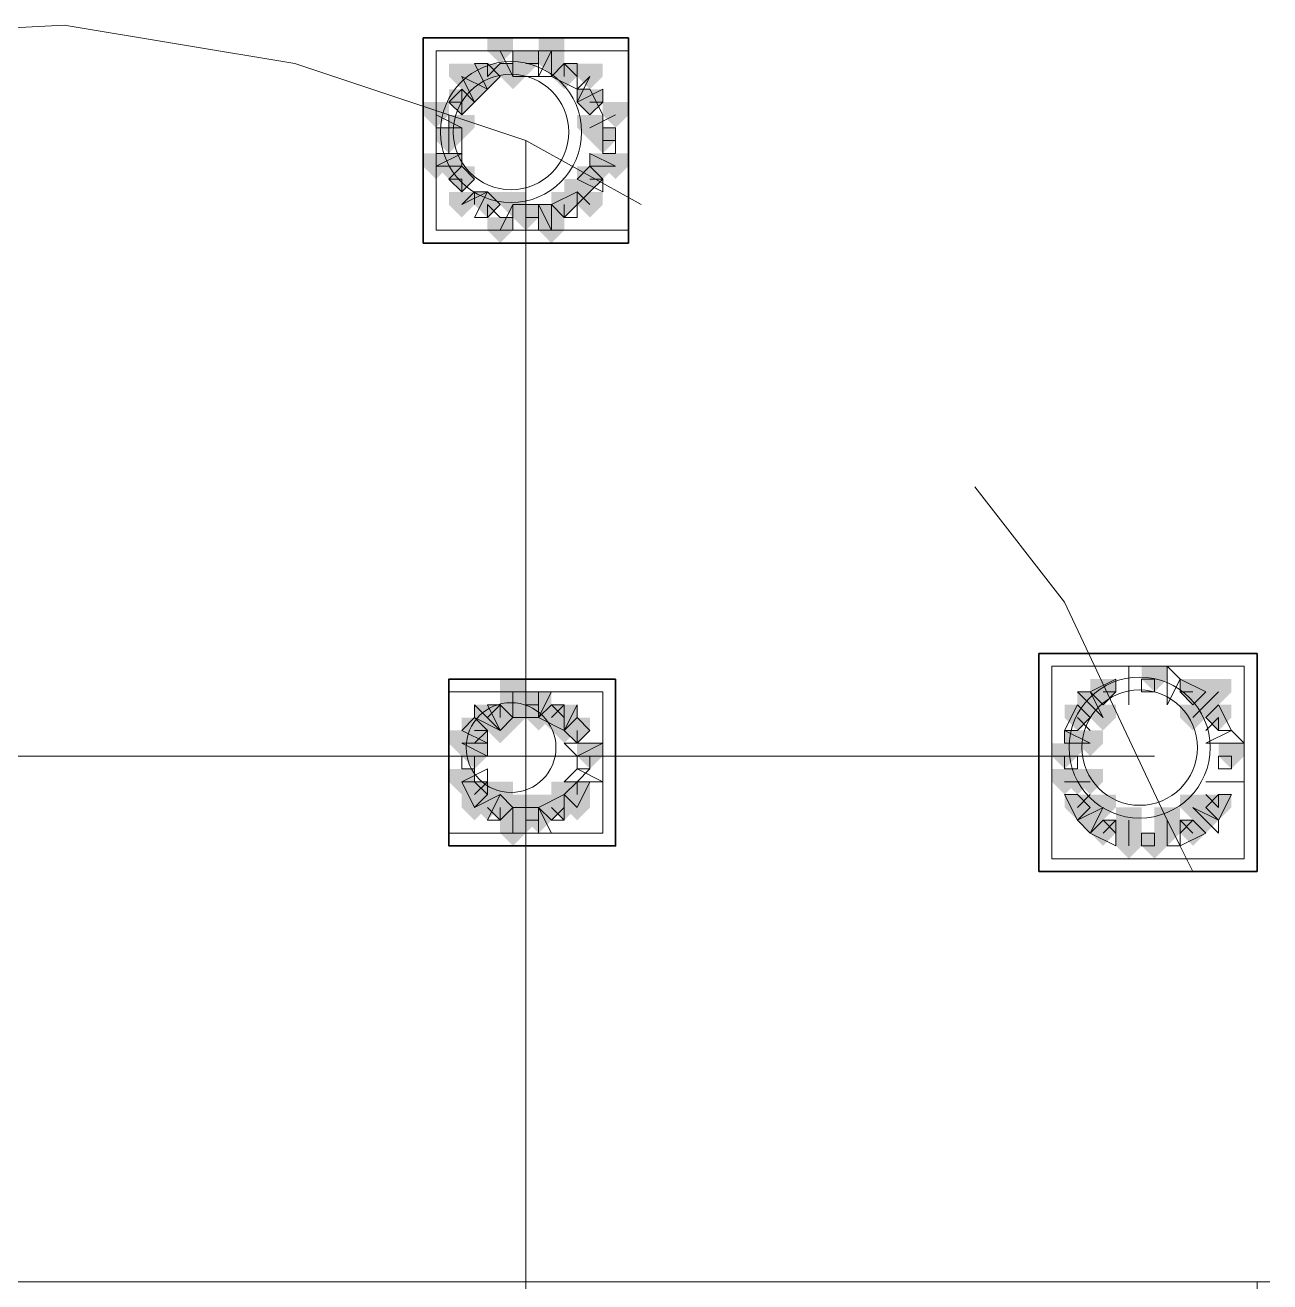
# Model space of a CAD drawing. Header units: millimetres. Extents: x 2315 to 4619, y 1334 to 1897.
# Drawn here: x 3640.14 to 3646.06, y 1554.71 to 1560.69 of the extents above; entities that cross this region are included whole.
import ezdxf

# ---------------------------------------------------------------- set-up
doc = ezdxf.new("R2010")
doc.units = ezdxf.units.MM
for name, color, linetype, true_color in [('PDF_10', 7, 'Continuous', 0x00b85c), ('PDF_AXIS', 7, 'Continuous', 0x00b85c), ('PDF_柱构件', 7, 'Continuous', 0x00b85c), ('PDF_转运站初步方案', 7, 'Continuous', 0x00b85c)]:
    doc.layers.add(name, color=color, linetype=linetype, true_color=true_color)
doc.layers.add('PDF_中心线层', color=1, linetype='Continuous')
doc.layers.add('PDF_粗实线层', color=7, linetype='Continuous')

msp = doc.modelspace()

# ---------------------------------------------------------------- hatches: boundary and pattern name
at = {"layer": 'PDF_10', "transparency": 33554559}
for points in [[(3642.5213, 1560.5703), (3642.4602, 1560.5703), (3642.4602, 1560.5093), (3642.5213, 1560.4482), (3642.5824, 1560.5093), (3642.5824, 1560.5703)], [(3642.5213, 1560.5703), (3642.4602, 1560.5703), (3642.4602, 1560.5093), (3642.5213, 1560.4482), (3642.5824, 1560.5093), (3642.5824, 1560.5703)], [(3642.5213, 1560.5703), (3642.4602, 1560.5703), (3642.4602, 1560.5093), (3642.5213, 1560.4482), (3642.5824, 1560.5093), (3642.5824, 1560.5703)], [(3642.338, 1560.5093), (3642.277, 1560.5093), (3642.277, 1560.4482), (3642.338, 1560.3871), (3642.3991, 1560.4482), (3642.3991, 1560.5093)], [(3642.338, 1560.5093), (3642.277, 1560.5093), (3642.277, 1560.4482), (3642.338, 1560.3871), (3642.3991, 1560.4482), (3642.3991, 1560.5093)], [(3642.7045, 1560.5093), (3642.6434, 1560.5093), (3642.6434, 1560.4482), (3642.7045, 1560.3871), (3642.7656, 1560.4482), (3642.7656, 1560.5093)], [(3642.7045, 1560.5093), (3642.6434, 1560.5093), (3642.6434, 1560.4482), (3642.7045, 1560.3871), (3642.7656, 1560.4482), (3642.7656, 1560.5093)], [(3642.2159, 1560.3871), (3642.1548, 1560.3871), (3642.1548, 1560.326), (3642.2159, 1560.2649), (3642.277, 1560.326), (3642.277, 1560.3871)], [(3642.2159, 1560.3871), (3642.1548, 1560.3871), (3642.1548, 1560.326), (3642.2159, 1560.2649), (3642.277, 1560.326), (3642.277, 1560.3871)], [(3642.8267, 1560.3871), (3642.7656, 1560.3871), (3642.7656, 1560.326), (3642.8267, 1560.2649), (3642.8878, 1560.326), (3642.8878, 1560.3871)], [(3642.8267, 1560.3871), (3642.7656, 1560.3871), (3642.7656, 1560.326), (3642.8267, 1560.2649), (3642.8878, 1560.326), (3642.8878, 1560.3871)], [(3642.1548, 1560.2039), (3642.0937, 1560.2039), (3642.0937, 1560.1428), (3642.1548, 1560.0817), (3642.2159, 1560.1428), (3642.2159, 1560.2039)], [(3642.1548, 1560.2039), (3642.0937, 1560.2039), (3642.0937, 1560.1428), (3642.1548, 1560.0817), (3642.2159, 1560.1428), (3642.2159, 1560.2039)], [(3642.1548, 1560.2039), (3642.0937, 1560.2039), (3642.0937, 1560.1428), (3642.1548, 1560.0817), (3642.2159, 1560.1428), (3642.2159, 1560.2039)], [(3642.8878, 1560.2039), (3642.8267, 1560.2039), (3642.8267, 1560.1428), (3642.8878, 1560.0817), (3642.9488, 1560.1428), (3642.9488, 1560.2039)], [(3642.8878, 1560.2039), (3642.8267, 1560.2039), (3642.8267, 1560.1428), (3642.8878, 1560.0817), (3642.9488, 1560.1428), (3642.9488, 1560.2039)], [(3642.2159, 1560.0206), (3642.1548, 1560.0206), (3642.1548, 1559.9595), (3642.2159, 1559.8985), (3642.277, 1559.9595), (3642.277, 1560.0206)], [(3642.2159, 1560.0206), (3642.1548, 1560.0206), (3642.1548, 1559.9595), (3642.2159, 1559.8985), (3642.277, 1559.9595), (3642.277, 1560.0206)], [(3642.8267, 1560.0206), (3642.7656, 1560.0206), (3642.7656, 1559.9595), (3642.8267, 1559.8985), (3642.8878, 1559.9595), (3642.8878, 1560.0206)], [(3642.8267, 1560.0206), (3642.7656, 1560.0206), (3642.7656, 1559.9595), (3642.8267, 1559.8985), (3642.8878, 1559.9595), (3642.8878, 1560.0206)], [(3642.338, 1559.8985), (3642.277, 1559.8985), (3642.277, 1559.8374), (3642.338, 1559.7763), (3642.3991, 1559.8374), (3642.3991, 1559.8985)], [(3642.338, 1559.8985), (3642.277, 1559.8985), (3642.277, 1559.8374), (3642.338, 1559.7763), (3642.3991, 1559.8374), (3642.3991, 1559.8985)], [(3642.7045, 1559.8985), (3642.6434, 1559.8985), (3642.6434, 1559.8374), (3642.7045, 1559.7763), (3642.7656, 1559.8374), (3642.7656, 1559.8985)], [(3642.7045, 1559.8985), (3642.6434, 1559.8985), (3642.6434, 1559.8374), (3642.7045, 1559.7763), (3642.7656, 1559.8374), (3642.7656, 1559.8985)], [(3642.5213, 1559.8374), (3642.4602, 1559.8374), (3642.4602, 1559.7763), (3642.5213, 1559.7152), (3642.5824, 1559.7763), (3642.5824, 1559.8374)], [(3642.5213, 1559.8374), (3642.4602, 1559.8374), (3642.4602, 1559.7763), (3642.5213, 1559.7152), (3642.5824, 1559.7763), (3642.5824, 1559.8374)], [(3645.5143, 1557.6385), (3645.4532, 1557.6385), (3645.4532, 1557.5774), (3645.5143, 1557.5163), (3645.5753, 1557.5774), (3645.5753, 1557.6385)], [(3645.5143, 1557.6385), (3645.4532, 1557.6385), (3645.4532, 1557.5774), (3645.5143, 1557.5163), (3645.5753, 1557.5774), (3645.5753, 1557.6385)], [(3645.2699, 1557.5774), (3645.2088, 1557.5774), (3645.2088, 1557.5163), (3645.2699, 1557.4552), (3645.331, 1557.5163), (3645.331, 1557.5774)], [(3645.2699, 1557.5774), (3645.2088, 1557.5774), (3645.2088, 1557.5163), (3645.2699, 1557.4552), (3645.331, 1557.5163), (3645.331, 1557.5774)], [(3645.6975, 1557.5774), (3645.6364, 1557.5774), (3645.6364, 1557.5163), (3645.6975, 1557.4552), (3645.7586, 1557.5163), (3645.7586, 1557.5774)], [(3645.6975, 1557.5774), (3645.6364, 1557.5774), (3645.6364, 1557.5163), (3645.6975, 1557.4552), (3645.7586, 1557.5163), (3645.7586, 1557.5774)], [(3642.5213, 1557.5163), (3642.4602, 1557.5163), (3642.4602, 1557.4552), (3642.5213, 1557.3941), (3642.5824, 1557.4552), (3642.5824, 1557.5163)], [(3642.5213, 1557.5163), (3642.4602, 1557.5163), (3642.4602, 1557.4552), (3642.5213, 1557.3941), (3642.5824, 1557.4552), (3642.5824, 1557.5163)], [(3642.5213, 1557.5163), (3642.4602, 1557.5163), (3642.4602, 1557.4552), (3642.5213, 1557.3941), (3642.5824, 1557.4552), (3642.5824, 1557.5163)], [(3642.3991, 1557.4552), (3642.338, 1557.4552), (3642.338, 1557.3941), (3642.3991, 1557.333), (3642.4602, 1557.3941), (3642.4602, 1557.4552)], [(3642.3991, 1557.4552), (3642.338, 1557.4552), (3642.338, 1557.3941), (3642.3991, 1557.333), (3642.4602, 1557.3941), (3642.4602, 1557.4552)], [(3642.6434, 1557.4552), (3642.5824, 1557.4552), (3642.5824, 1557.3941), (3642.6434, 1557.333), (3642.7045, 1557.3941), (3642.7045, 1557.4552)], [(3642.6434, 1557.4552), (3642.5824, 1557.4552), (3642.5824, 1557.3941), (3642.6434, 1557.333), (3642.7045, 1557.3941), (3642.7045, 1557.4552)], [(3645.1478, 1557.4552), (3645.0867, 1557.4552), (3645.0867, 1557.3941), (3645.1478, 1557.333), (3645.2088, 1557.3941), (3645.2088, 1557.4552)], [(3645.1478, 1557.4552), (3645.0867, 1557.4552), (3645.0867, 1557.3941), (3645.1478, 1557.333), (3645.2088, 1557.3941), (3645.2088, 1557.4552)], [(3645.8197, 1557.4552), (3645.7586, 1557.4552), (3645.7586, 1557.3941), (3645.8197, 1557.333), (3645.8807, 1557.3941), (3645.8807, 1557.4552)], [(3645.8197, 1557.4552), (3645.7586, 1557.4552), (3645.7586, 1557.3941), (3645.8197, 1557.333), (3645.8807, 1557.3941), (3645.8807, 1557.4552)], [(3642.277, 1557.3941), (3642.2159, 1557.3941), (3642.2159, 1557.333), (3642.277, 1557.272), (3642.338, 1557.333), (3642.338, 1557.3941)], [(3642.277, 1557.3941), (3642.2159, 1557.3941), (3642.2159, 1557.333), (3642.277, 1557.272), (3642.338, 1557.333), (3642.338, 1557.3941)], [(3642.7656, 1557.3941), (3642.7045, 1557.3941), (3642.7045, 1557.333), (3642.7656, 1557.272), (3642.8267, 1557.333), (3642.8267, 1557.3941)], [(3642.7656, 1557.3941), (3642.7045, 1557.3941), (3642.7045, 1557.333), (3642.7656, 1557.272), (3642.8267, 1557.333), (3642.8267, 1557.3941)], [(3642.7656, 1557.3941), (3642.7045, 1557.3941), (3642.7045, 1557.333), (3642.7656, 1557.272), (3642.8267, 1557.333), (3642.8267, 1557.3941)], [(3642.277, 1557.272), (3642.2159, 1557.272), (3642.2159, 1557.2109), (3642.277, 1557.1498), (3642.338, 1557.2109), (3642.338, 1557.272)], [(3642.277, 1557.272), (3642.2159, 1557.272), (3642.2159, 1557.2109), (3642.277, 1557.1498), (3642.338, 1557.2109), (3642.338, 1557.272)], [(3642.8267, 1557.272), (3642.7656, 1557.272), (3642.7656, 1557.2109), (3642.8267, 1557.1498), (3642.8878, 1557.2109), (3642.8878, 1557.272)], [(3642.8267, 1557.272), (3642.7656, 1557.272), (3642.7656, 1557.2109), (3642.8267, 1557.1498), (3642.8878, 1557.2109), (3642.8878, 1557.272)], [(3645.0867, 1557.272), (3645.0256, 1557.272), (3645.0256, 1557.2109), (3645.0867, 1557.1498), (3645.1478, 1557.2109), (3645.1478, 1557.272)], [(3645.0867, 1557.272), (3645.0256, 1557.272), (3645.0256, 1557.2109), (3645.0867, 1557.1498), (3645.1478, 1557.2109), (3645.1478, 1557.272)], [(3645.8807, 1557.272), (3645.8197, 1557.272), (3645.8197, 1557.2109), (3645.8807, 1557.1498), (3645.9418, 1557.2109), (3645.9418, 1557.272)], [(3645.8807, 1557.272), (3645.8197, 1557.272), (3645.8197, 1557.2109), (3645.8807, 1557.1498), (3645.9418, 1557.2109), (3645.9418, 1557.272)], [(3642.277, 1557.0887), (3642.2159, 1557.0887), (3642.2159, 1557.0276), (3642.277, 1556.9666), (3642.338, 1557.0276), (3642.338, 1557.0887)], [(3642.277, 1557.0887), (3642.2159, 1557.0887), (3642.2159, 1557.0276), (3642.277, 1556.9666), (3642.338, 1557.0276), (3642.338, 1557.0887)], [(3642.7656, 1557.0887), (3642.7045, 1557.0887), (3642.7045, 1557.0276), (3642.7656, 1556.9666), (3642.8267, 1557.0276), (3642.8267, 1557.0887)], [(3642.7656, 1557.0887), (3642.7045, 1557.0887), (3642.7045, 1557.0276), (3642.7656, 1556.9666), (3642.8267, 1557.0276), (3642.8267, 1557.0887)], [(3642.3991, 1557.0276), (3642.338, 1557.0276), (3642.338, 1556.9666), (3642.3991, 1556.9055), (3642.4602, 1556.9666), (3642.4602, 1557.0276)], [(3642.3991, 1557.0276), (3642.338, 1557.0276), (3642.338, 1556.9666), (3642.3991, 1556.9055), (3642.4602, 1556.9666), (3642.4602, 1557.0276)], [(3642.6434, 1557.0276), (3642.5824, 1557.0276), (3642.5824, 1556.9666), (3642.6434, 1556.9055), (3642.7045, 1556.9666), (3642.7045, 1557.0276)], [(3642.6434, 1557.0276), (3642.5824, 1557.0276), (3642.5824, 1556.9666), (3642.6434, 1556.9055), (3642.7045, 1556.9666), (3642.7045, 1557.0276)], [(3645.1478, 1557.0276), (3645.0867, 1557.0276), (3645.0867, 1556.9666), (3645.1478, 1556.9055), (3645.2088, 1556.9666), (3645.2088, 1557.0276)], [(3645.1478, 1557.0276), (3645.0867, 1557.0276), (3645.0867, 1556.9666), (3645.1478, 1556.9055), (3645.2088, 1556.9666), (3645.2088, 1557.0276)], [(3645.8197, 1557.0276), (3645.7586, 1557.0276), (3645.7586, 1556.9666), (3645.8197, 1556.9055), (3645.8807, 1556.9666), (3645.8807, 1557.0276)], [(3645.8197, 1557.0276), (3645.7586, 1557.0276), (3645.7586, 1556.9666), (3645.8197, 1556.9055), (3645.8807, 1556.9666), (3645.8807, 1557.0276)], [(3642.5213, 1556.9666), (3642.4602, 1556.9666), (3642.4602, 1556.9055), (3642.5213, 1556.8444), (3642.5824, 1556.9055), (3642.5824, 1556.9666)], [(3642.5213, 1556.9666), (3642.4602, 1556.9666), (3642.4602, 1556.9055), (3642.5213, 1556.8444), (3642.5824, 1556.9055), (3642.5824, 1556.9666)], [(3642.5213, 1556.9666), (3642.4602, 1556.9666), (3642.4602, 1556.9055), (3642.5213, 1556.8444), (3642.5824, 1556.9055), (3642.5824, 1556.9666)], [(3645.2699, 1556.9055), (3645.2088, 1556.9055), (3645.2088, 1556.8444), (3645.2699, 1556.7833), (3645.331, 1556.8444), (3645.331, 1556.9055)], [(3645.2699, 1556.9055), (3645.2088, 1556.9055), (3645.2088, 1556.8444), (3645.2699, 1556.7833), (3645.331, 1556.8444), (3645.331, 1556.9055)], [(3645.6975, 1556.9055), (3645.6364, 1556.9055), (3645.6364, 1556.8444), (3645.6975, 1556.7833), (3645.7586, 1556.8444), (3645.7586, 1556.9055)], [(3645.6975, 1556.9055), (3645.6364, 1556.9055), (3645.6364, 1556.8444), (3645.6975, 1556.7833), (3645.7586, 1556.8444), (3645.7586, 1556.9055)], [(3645.5143, 1556.8444), (3645.4532, 1556.8444), (3645.4532, 1556.7833), (3645.5143, 1556.7222), (3645.5753, 1556.7833), (3645.5753, 1556.8444)], [(3645.5143, 1556.8444), (3645.4532, 1556.8444), (3645.4532, 1556.7833), (3645.5143, 1556.7222), (3645.5753, 1556.7833), (3645.5753, 1556.8444)]]:
    msp.add_hatch(color=256, dxfattribs=at).paths.add_polyline_path(points)
at = {"layer": 'PDF_柱构件', "transparency": 33554559}
for points in [[(3642.3991, 1560.6314), (3642.338, 1560.6314), (3642.338, 1560.5703), (3642.3991, 1560.5093), (3642.4602, 1560.5703), (3642.4602, 1560.6314)], [(3642.6434, 1560.6314), (3642.5824, 1560.6314), (3642.5824, 1560.5703), (3642.6434, 1560.5093), (3642.7045, 1560.5703), (3642.7045, 1560.6314)], [(3642.6434, 1560.5703), (3642.5824, 1560.5703), (3642.5824, 1560.5093), (3642.6434, 1560.4482), (3642.7045, 1560.5093), (3642.7045, 1560.5703)], [(3642.2159, 1560.5093), (3642.1548, 1560.5093), (3642.1548, 1560.4482), (3642.2159, 1560.3871), (3642.277, 1560.4482), (3642.277, 1560.5093)], [(3642.4602, 1560.5093), (3642.3991, 1560.5093), (3642.3991, 1560.4482), (3642.4602, 1560.3871), (3642.5213, 1560.4482), (3642.5213, 1560.5093)], [(3642.8267, 1560.5093), (3642.7656, 1560.5093), (3642.7656, 1560.4482), (3642.8267, 1560.3871), (3642.8878, 1560.4482), (3642.8878, 1560.5093)], [(3642.277, 1560.4482), (3642.2159, 1560.4482), (3642.2159, 1560.3871), (3642.277, 1560.326), (3642.338, 1560.3871), (3642.338, 1560.4482)], [(3642.0937, 1560.326), (3642.0326, 1560.326), (3642.0326, 1560.2649), (3642.0937, 1560.2039), (3642.1548, 1560.2649), (3642.1548, 1560.326)], [(3642.9488, 1560.326), (3642.8878, 1560.326), (3642.8878, 1560.2649), (3642.9488, 1560.2039), (3643.0099, 1560.2649), (3643.0099, 1560.326)], [(3642.2159, 1560.2649), (3642.1548, 1560.2649), (3642.1548, 1560.2039), (3642.2159, 1560.1428), (3642.277, 1560.2039), (3642.277, 1560.2649)], [(3642.8267, 1560.2649), (3642.7656, 1560.2649), (3642.7656, 1560.2039), (3642.8267, 1560.1428), (3642.8878, 1560.2039), (3642.8878, 1560.2649)], [(3642.0937, 1560.0817), (3642.0326, 1560.0817), (3642.0326, 1560.0206), (3642.0937, 1559.9595), (3642.1548, 1560.0206), (3642.1548, 1560.0817)], [(3642.1548, 1560.0817), (3642.0937, 1560.0817), (3642.0937, 1560.0206), (3642.1548, 1559.9595), (3642.2159, 1560.0206), (3642.2159, 1560.0817)], [(3642.8878, 1560.0817), (3642.8267, 1560.0817), (3642.8267, 1560.0206), (3642.8878, 1559.9595), (3642.9488, 1560.0206), (3642.9488, 1560.0817)], [(3642.9488, 1560.0817), (3642.8878, 1560.0817), (3642.8878, 1560.0206), (3642.9488, 1559.9595), (3643.0099, 1560.0206), (3643.0099, 1560.0817)], [(3642.7656, 1559.9595), (3642.7045, 1559.9595), (3642.7045, 1559.8985), (3642.7656, 1559.8374), (3642.8267, 1559.8985), (3642.8267, 1559.9595)], [(3642.2159, 1559.8985), (3642.1548, 1559.8985), (3642.1548, 1559.8374), (3642.2159, 1559.7763), (3642.277, 1559.8374), (3642.277, 1559.8985)], [(3642.4602, 1559.8985), (3642.3991, 1559.8985), (3642.3991, 1559.8374), (3642.4602, 1559.7763), (3642.5213, 1559.8374), (3642.5213, 1559.8985)], [(3642.8267, 1559.8985), (3642.7656, 1559.8985), (3642.7656, 1559.8374), (3642.8267, 1559.7763), (3642.8878, 1559.8374), (3642.8878, 1559.8985)], [(3642.6434, 1559.8374), (3642.5824, 1559.8374), (3642.5824, 1559.7763), (3642.6434, 1559.7152), (3642.7045, 1559.7763), (3642.7045, 1559.8374)], [(3642.3991, 1559.7763), (3642.338, 1559.7763), (3642.338, 1559.7152), (3642.3991, 1559.6541), (3642.4602, 1559.7152), (3642.4602, 1559.7763)], [(3642.6434, 1559.7763), (3642.5824, 1559.7763), (3642.5824, 1559.7152), (3642.6434, 1559.6541), (3642.7045, 1559.7152), (3642.7045, 1559.7763)], [(3642.4602, 1557.5774), (3642.3991, 1557.5774), (3642.3991, 1557.5163), (3642.4602, 1557.4552), (3642.5213, 1557.5163), (3642.5213, 1557.5774)], [(3645.8197, 1557.5774), (3645.7586, 1557.5774), (3645.7586, 1557.5163), (3645.8197, 1557.4552), (3645.8807, 1557.5163), (3645.8807, 1557.5774)], [(3642.4602, 1557.5163), (3642.3991, 1557.5163), (3642.3991, 1557.4552), (3642.4602, 1557.3941), (3642.5213, 1557.4552), (3642.5213, 1557.5163)], [(3642.5824, 1557.5163), (3642.5213, 1557.5163), (3642.5213, 1557.4552), (3642.5824, 1557.3941), (3642.6434, 1557.4552), (3642.6434, 1557.5163)], [(3645.2088, 1557.5163), (3645.1478, 1557.5163), (3645.1478, 1557.4552), (3645.2088, 1557.3941), (3645.2699, 1557.4552), (3645.2699, 1557.5163)], [(3645.7586, 1557.5163), (3645.6975, 1557.5163), (3645.6975, 1557.4552), (3645.7586, 1557.3941), (3645.8197, 1557.4552), (3645.8197, 1557.5163)], [(3642.338, 1557.4552), (3642.277, 1557.4552), (3642.277, 1557.3941), (3642.338, 1557.333), (3642.3991, 1557.3941), (3642.3991, 1557.4552)], [(3642.4602, 1557.4552), (3642.3991, 1557.4552), (3642.3991, 1557.3941), (3642.4602, 1557.333), (3642.5213, 1557.3941), (3642.5213, 1557.4552)], [(3642.5824, 1557.4552), (3642.5213, 1557.4552), (3642.5213, 1557.3941), (3642.5824, 1557.333), (3642.6434, 1557.3941), (3642.6434, 1557.4552)], [(3642.7045, 1557.4552), (3642.6434, 1557.4552), (3642.6434, 1557.3941), (3642.7045, 1557.333), (3642.7656, 1557.3941), (3642.7656, 1557.4552)], [(3645.2699, 1557.4552), (3645.2088, 1557.4552), (3645.2088, 1557.3941), (3645.2699, 1557.333), (3645.331, 1557.3941), (3645.331, 1557.4552)], [(3645.6975, 1557.4552), (3645.6364, 1557.4552), (3645.6364, 1557.3941), (3645.6975, 1557.333), (3645.7586, 1557.3941), (3645.7586, 1557.4552)], [(3642.3991, 1557.3941), (3642.338, 1557.3941), (3642.338, 1557.333), (3642.3991, 1557.272), (3642.4602, 1557.333), (3642.4602, 1557.3941)], [(3642.7045, 1557.3941), (3642.6434, 1557.3941), (3642.6434, 1557.333), (3642.7045, 1557.272), (3642.7656, 1557.333), (3642.7656, 1557.3941)], [(3642.2159, 1557.333), (3642.1548, 1557.333), (3642.1548, 1557.272), (3642.2159, 1557.2109), (3642.277, 1557.272), (3642.277, 1557.333)], [(3642.277, 1557.333), (3642.2159, 1557.333), (3642.2159, 1557.272), (3642.277, 1557.2109), (3642.338, 1557.272), (3642.338, 1557.333)], [(3645.1478, 1557.333), (3645.0867, 1557.333), (3645.0867, 1557.272), (3645.1478, 1557.2109), (3645.2088, 1557.272), (3645.2088, 1557.333)], [(3645.2088, 1557.333), (3645.1478, 1557.333), (3645.1478, 1557.272), (3645.2088, 1557.2109), (3645.2699, 1557.272), (3645.2699, 1557.333)], [(3642.2159, 1557.1498), (3642.1548, 1557.1498), (3642.1548, 1557.0887), (3642.2159, 1557.0276), (3642.277, 1557.0887), (3642.277, 1557.1498)], [(3645.0867, 1557.1498), (3645.0256, 1557.1498), (3645.0256, 1557.0887), (3645.0867, 1557.0276), (3645.1478, 1557.0887), (3645.1478, 1557.1498)], [(3645.1478, 1557.1498), (3645.0867, 1557.1498), (3645.0867, 1557.0887), (3645.1478, 1557.0276), (3645.2088, 1557.0887), (3645.2088, 1557.1498)], [(3645.2088, 1557.1498), (3645.1478, 1557.1498), (3645.1478, 1557.0887), (3645.2088, 1557.0276), (3645.2699, 1557.0887), (3645.2699, 1557.1498)], [(3642.3991, 1557.0887), (3642.338, 1557.0887), (3642.338, 1557.0276), (3642.3991, 1556.9666), (3642.4602, 1557.0276), (3642.4602, 1557.0887)], [(3642.7045, 1557.0887), (3642.6434, 1557.0887), (3642.6434, 1557.0276), (3642.7045, 1556.9666), (3642.7656, 1557.0276), (3642.7656, 1557.0887)], [(3642.277, 1557.0276), (3642.2159, 1557.0276), (3642.2159, 1556.9666), (3642.277, 1556.9055), (3642.338, 1556.9666), (3642.338, 1557.0276)], [(3642.338, 1557.0276), (3642.277, 1557.0276), (3642.277, 1556.9666), (3642.338, 1556.9055), (3642.3991, 1556.9666), (3642.3991, 1557.0276)], [(3642.4602, 1557.0276), (3642.3991, 1557.0276), (3642.3991, 1556.9666), (3642.4602, 1556.9055), (3642.5213, 1556.9666), (3642.5213, 1557.0276)], [(3642.5824, 1557.0276), (3642.5213, 1557.0276), (3642.5213, 1556.9666), (3642.5824, 1556.9055), (3642.6434, 1556.9666), (3642.6434, 1557.0276)], [(3642.7045, 1557.0276), (3642.6434, 1557.0276), (3642.6434, 1556.9666), (3642.7045, 1556.9055), (3642.7656, 1556.9666), (3642.7656, 1557.0276)], [(3642.7656, 1557.0276), (3642.7045, 1557.0276), (3642.7045, 1556.9666), (3642.7656, 1556.9055), (3642.8267, 1556.9666), (3642.8267, 1557.0276)], [(3645.2699, 1557.0276), (3645.2088, 1557.0276), (3645.2088, 1556.9666), (3645.2699, 1556.9055), (3645.331, 1556.9666), (3645.331, 1557.0276)], [(3645.6975, 1557.0276), (3645.6364, 1557.0276), (3645.6364, 1556.9666), (3645.6975, 1556.9055), (3645.7586, 1556.9666), (3645.7586, 1557.0276)], [(3642.4602, 1556.9666), (3642.3991, 1556.9666), (3642.3991, 1556.9055), (3642.4602, 1556.8444), (3642.5213, 1556.9055), (3642.5213, 1556.9666)], [(3642.5824, 1556.9666), (3642.5213, 1556.9666), (3642.5213, 1556.9055), (3642.5824, 1556.8444), (3642.6434, 1556.9055), (3642.6434, 1556.9666)], [(3645.2088, 1556.9666), (3645.1478, 1556.9666), (3645.1478, 1556.9055), (3645.2088, 1556.8444), (3645.2699, 1556.9055), (3645.2699, 1556.9666)], [(3645.3921, 1556.9666), (3645.331, 1556.9666), (3645.331, 1556.9055), (3645.3921, 1556.8444), (3645.4532, 1556.9055), (3645.4532, 1556.9666)], [(3645.5753, 1556.9666), (3645.5143, 1556.9666), (3645.5143, 1556.9055), (3645.5753, 1556.8444), (3645.6364, 1556.9055), (3645.6364, 1556.9666)], [(3645.7586, 1556.9666), (3645.6975, 1556.9666), (3645.6975, 1556.9055), (3645.7586, 1556.8444), (3645.8197, 1556.9055), (3645.8197, 1556.9666)], [(3642.4602, 1556.9055), (3642.3991, 1556.9055), (3642.3991, 1556.8444), (3642.4602, 1556.7833), (3642.5213, 1556.8444), (3642.5213, 1556.9055)], [(3645.3921, 1556.9055), (3645.331, 1556.9055), (3645.331, 1556.8444), (3645.3921, 1556.7833), (3645.4532, 1556.8444), (3645.4532, 1556.9055)], [(3645.5753, 1556.9055), (3645.5143, 1556.9055), (3645.5143, 1556.8444), (3645.5753, 1556.7833), (3645.6364, 1556.8444), (3645.6364, 1556.9055)], [(3645.3921, 1556.8444), (3645.331, 1556.8444), (3645.331, 1556.7833), (3645.3921, 1556.7222), (3645.4532, 1556.7833), (3645.4532, 1556.8444)]]:
    msp.add_hatch(color=256, dxfattribs=at).paths.add_polyline_path(points)
at = {"layer": 'PDF_转运站初步方案', "transparency": 33554559}
for points in [[(3642.5213, 1560.5703), (3642.4602, 1560.5703), (3642.4602, 1560.5093), (3642.5213, 1560.4482), (3642.5824, 1560.5093), (3642.5824, 1560.5703)], [(3642.5213, 1560.5703), (3642.4602, 1560.5703), (3642.4602, 1560.5093), (3642.5213, 1560.4482), (3642.5824, 1560.5093), (3642.5824, 1560.5703)], [(3642.338, 1560.5093), (3642.277, 1560.5093), (3642.277, 1560.4482), (3642.338, 1560.3871), (3642.3991, 1560.4482), (3642.3991, 1560.5093)], [(3642.338, 1560.5093), (3642.277, 1560.5093), (3642.277, 1560.4482), (3642.338, 1560.3871), (3642.3991, 1560.4482), (3642.3991, 1560.5093)], [(3642.7045, 1560.5093), (3642.6434, 1560.5093), (3642.6434, 1560.4482), (3642.7045, 1560.3871), (3642.7656, 1560.4482), (3642.7656, 1560.5093)], [(3642.7045, 1560.5093), (3642.6434, 1560.5093), (3642.6434, 1560.4482), (3642.7045, 1560.3871), (3642.7656, 1560.4482), (3642.7656, 1560.5093)], [(3642.2159, 1560.3871), (3642.1548, 1560.3871), (3642.1548, 1560.326), (3642.2159, 1560.2649), (3642.277, 1560.326), (3642.277, 1560.3871)], [(3642.2159, 1560.3871), (3642.1548, 1560.3871), (3642.1548, 1560.326), (3642.2159, 1560.2649), (3642.277, 1560.326), (3642.277, 1560.3871)], [(3642.8267, 1560.3871), (3642.7656, 1560.3871), (3642.7656, 1560.326), (3642.8267, 1560.2649), (3642.8878, 1560.326), (3642.8878, 1560.3871)], [(3642.8267, 1560.3871), (3642.7656, 1560.3871), (3642.7656, 1560.326), (3642.8267, 1560.2649), (3642.8878, 1560.326), (3642.8878, 1560.3871)], [(3642.1548, 1560.2039), (3642.0937, 1560.2039), (3642.0937, 1560.1428), (3642.1548, 1560.0817), (3642.2159, 1560.1428), (3642.2159, 1560.2039)], [(3642.1548, 1560.2039), (3642.0937, 1560.2039), (3642.0937, 1560.1428), (3642.1548, 1560.0817), (3642.2159, 1560.1428), (3642.2159, 1560.2039)], [(3642.8878, 1560.2039), (3642.8267, 1560.2039), (3642.8267, 1560.1428), (3642.8878, 1560.0817), (3642.9488, 1560.1428), (3642.9488, 1560.2039)], [(3642.8878, 1560.2039), (3642.8267, 1560.2039), (3642.8267, 1560.1428), (3642.8878, 1560.0817), (3642.9488, 1560.1428), (3642.9488, 1560.2039)], [(3642.2159, 1560.0206), (3642.1548, 1560.0206), (3642.1548, 1559.9595), (3642.2159, 1559.8985), (3642.277, 1559.9595), (3642.277, 1560.0206)], [(3642.2159, 1560.0206), (3642.1548, 1560.0206), (3642.1548, 1559.9595), (3642.2159, 1559.8985), (3642.277, 1559.9595), (3642.277, 1560.0206)], [(3642.8267, 1560.0206), (3642.7656, 1560.0206), (3642.7656, 1559.9595), (3642.8267, 1559.8985), (3642.8878, 1559.9595), (3642.8878, 1560.0206)], [(3642.8267, 1560.0206), (3642.7656, 1560.0206), (3642.7656, 1559.9595), (3642.8267, 1559.8985), (3642.8878, 1559.9595), (3642.8878, 1560.0206)], [(3642.338, 1559.8985), (3642.277, 1559.8985), (3642.277, 1559.8374), (3642.338, 1559.7763), (3642.3991, 1559.8374), (3642.3991, 1559.8985)], [(3642.338, 1559.8985), (3642.277, 1559.8985), (3642.277, 1559.8374), (3642.338, 1559.7763), (3642.3991, 1559.8374), (3642.3991, 1559.8985)], [(3642.7045, 1559.8985), (3642.6434, 1559.8985), (3642.6434, 1559.8374), (3642.7045, 1559.7763), (3642.7656, 1559.8374), (3642.7656, 1559.8985)], [(3642.7045, 1559.8985), (3642.6434, 1559.8985), (3642.6434, 1559.8374), (3642.7045, 1559.7763), (3642.7656, 1559.8374), (3642.7656, 1559.8985)], [(3642.5213, 1559.8374), (3642.4602, 1559.8374), (3642.4602, 1559.7763), (3642.5213, 1559.7152), (3642.5824, 1559.7763), (3642.5824, 1559.8374)], [(3642.5213, 1559.8374), (3642.4602, 1559.8374), (3642.4602, 1559.7763), (3642.5213, 1559.7152), (3642.5824, 1559.7763), (3642.5824, 1559.8374)], [(3645.5143, 1557.6385), (3645.4532, 1557.6385), (3645.4532, 1557.5774), (3645.5143, 1557.5163), (3645.5753, 1557.5774), (3645.5753, 1557.6385)], [(3645.5143, 1557.6385), (3645.4532, 1557.6385), (3645.4532, 1557.5774), (3645.5143, 1557.5163), (3645.5753, 1557.5774), (3645.5753, 1557.6385)], [(3645.2699, 1557.5774), (3645.2088, 1557.5774), (3645.2088, 1557.5163), (3645.2699, 1557.4552), (3645.331, 1557.5163), (3645.331, 1557.5774)], [(3645.2699, 1557.5774), (3645.2088, 1557.5774), (3645.2088, 1557.5163), (3645.2699, 1557.4552), (3645.331, 1557.5163), (3645.331, 1557.5774)], [(3645.6975, 1557.5774), (3645.6364, 1557.5774), (3645.6364, 1557.5163), (3645.6975, 1557.4552), (3645.7586, 1557.5163), (3645.7586, 1557.5774)], [(3645.6975, 1557.5774), (3645.6364, 1557.5774), (3645.6364, 1557.5163), (3645.6975, 1557.4552), (3645.7586, 1557.5163), (3645.7586, 1557.5774)], [(3642.5213, 1557.5163), (3642.4602, 1557.5163), (3642.4602, 1557.4552), (3642.5213, 1557.3941), (3642.5824, 1557.4552), (3642.5824, 1557.5163)], [(3642.5213, 1557.5163), (3642.4602, 1557.5163), (3642.4602, 1557.4552), (3642.5213, 1557.3941), (3642.5824, 1557.4552), (3642.5824, 1557.5163)], [(3642.3991, 1557.4552), (3642.338, 1557.4552), (3642.338, 1557.3941), (3642.3991, 1557.333), (3642.4602, 1557.3941), (3642.4602, 1557.4552)], [(3642.3991, 1557.4552), (3642.338, 1557.4552), (3642.338, 1557.3941), (3642.3991, 1557.333), (3642.4602, 1557.3941), (3642.4602, 1557.4552)], [(3642.6434, 1557.4552), (3642.5824, 1557.4552), (3642.5824, 1557.3941), (3642.6434, 1557.333), (3642.7045, 1557.3941), (3642.7045, 1557.4552)], [(3642.6434, 1557.4552), (3642.5824, 1557.4552), (3642.5824, 1557.3941), (3642.6434, 1557.333), (3642.7045, 1557.3941), (3642.7045, 1557.4552)], [(3645.1478, 1557.4552), (3645.0867, 1557.4552), (3645.0867, 1557.3941), (3645.1478, 1557.333), (3645.2088, 1557.3941), (3645.2088, 1557.4552)], [(3645.1478, 1557.4552), (3645.0867, 1557.4552), (3645.0867, 1557.3941), (3645.1478, 1557.333), (3645.2088, 1557.3941), (3645.2088, 1557.4552)], [(3645.8197, 1557.4552), (3645.7586, 1557.4552), (3645.7586, 1557.3941), (3645.8197, 1557.333), (3645.8807, 1557.3941), (3645.8807, 1557.4552)], [(3645.8197, 1557.4552), (3645.7586, 1557.4552), (3645.7586, 1557.3941), (3645.8197, 1557.333), (3645.8807, 1557.3941), (3645.8807, 1557.4552)], [(3642.277, 1557.3941), (3642.2159, 1557.3941), (3642.2159, 1557.333), (3642.277, 1557.272), (3642.338, 1557.333), (3642.338, 1557.3941)], [(3642.277, 1557.3941), (3642.2159, 1557.3941), (3642.2159, 1557.333), (3642.277, 1557.272), (3642.338, 1557.333), (3642.338, 1557.3941)], [(3642.7656, 1557.3941), (3642.7045, 1557.3941), (3642.7045, 1557.333), (3642.7656, 1557.272), (3642.8267, 1557.333), (3642.8267, 1557.3941)], [(3642.7656, 1557.3941), (3642.7045, 1557.3941), (3642.7045, 1557.333), (3642.7656, 1557.272), (3642.8267, 1557.333), (3642.8267, 1557.3941)], [(3642.277, 1557.272), (3642.2159, 1557.272), (3642.2159, 1557.2109), (3642.277, 1557.1498), (3642.338, 1557.2109), (3642.338, 1557.272)], [(3642.277, 1557.272), (3642.2159, 1557.272), (3642.2159, 1557.2109), (3642.277, 1557.1498), (3642.338, 1557.2109), (3642.338, 1557.272)], [(3642.8267, 1557.272), (3642.7656, 1557.272), (3642.7656, 1557.2109), (3642.8267, 1557.1498), (3642.8878, 1557.2109), (3642.8878, 1557.272)], [(3642.8267, 1557.272), (3642.7656, 1557.272), (3642.7656, 1557.2109), (3642.8267, 1557.1498), (3642.8878, 1557.2109), (3642.8878, 1557.272)], [(3645.0867, 1557.272), (3645.0256, 1557.272), (3645.0256, 1557.2109), (3645.0867, 1557.1498), (3645.1478, 1557.2109), (3645.1478, 1557.272)], [(3645.0867, 1557.272), (3645.0256, 1557.272), (3645.0256, 1557.2109), (3645.0867, 1557.1498), (3645.1478, 1557.2109), (3645.1478, 1557.272)], [(3645.8807, 1557.272), (3645.8197, 1557.272), (3645.8197, 1557.2109), (3645.8807, 1557.1498), (3645.9418, 1557.2109), (3645.9418, 1557.272)], [(3645.8807, 1557.272), (3645.8197, 1557.272), (3645.8197, 1557.2109), (3645.8807, 1557.1498), (3645.9418, 1557.2109), (3645.9418, 1557.272)], [(3642.277, 1557.0887), (3642.2159, 1557.0887), (3642.2159, 1557.0276), (3642.277, 1556.9666), (3642.338, 1557.0276), (3642.338, 1557.0887)], [(3642.277, 1557.0887), (3642.2159, 1557.0887), (3642.2159, 1557.0276), (3642.277, 1556.9666), (3642.338, 1557.0276), (3642.338, 1557.0887)], [(3642.7656, 1557.0887), (3642.7045, 1557.0887), (3642.7045, 1557.0276), (3642.7656, 1556.9666), (3642.8267, 1557.0276), (3642.8267, 1557.0887)], [(3642.7656, 1557.0887), (3642.7045, 1557.0887), (3642.7045, 1557.0276), (3642.7656, 1556.9666), (3642.8267, 1557.0276), (3642.8267, 1557.0887)], [(3642.3991, 1557.0276), (3642.338, 1557.0276), (3642.338, 1556.9666), (3642.3991, 1556.9055), (3642.4602, 1556.9666), (3642.4602, 1557.0276)], [(3642.3991, 1557.0276), (3642.338, 1557.0276), (3642.338, 1556.9666), (3642.3991, 1556.9055), (3642.4602, 1556.9666), (3642.4602, 1557.0276)], [(3642.6434, 1557.0276), (3642.5824, 1557.0276), (3642.5824, 1556.9666), (3642.6434, 1556.9055), (3642.7045, 1556.9666), (3642.7045, 1557.0276)], [(3642.6434, 1557.0276), (3642.5824, 1557.0276), (3642.5824, 1556.9666), (3642.6434, 1556.9055), (3642.7045, 1556.9666), (3642.7045, 1557.0276)], [(3645.1478, 1557.0276), (3645.0867, 1557.0276), (3645.0867, 1556.9666), (3645.1478, 1556.9055), (3645.2088, 1556.9666), (3645.2088, 1557.0276)], [(3645.1478, 1557.0276), (3645.0867, 1557.0276), (3645.0867, 1556.9666), (3645.1478, 1556.9055), (3645.2088, 1556.9666), (3645.2088, 1557.0276)], [(3645.8197, 1557.0276), (3645.7586, 1557.0276), (3645.7586, 1556.9666), (3645.8197, 1556.9055), (3645.8807, 1556.9666), (3645.8807, 1557.0276)], [(3645.8197, 1557.0276), (3645.7586, 1557.0276), (3645.7586, 1556.9666), (3645.8197, 1556.9055), (3645.8807, 1556.9666), (3645.8807, 1557.0276)], [(3642.5213, 1556.9666), (3642.4602, 1556.9666), (3642.4602, 1556.9055), (3642.5213, 1556.8444), (3642.5824, 1556.9055), (3642.5824, 1556.9666)], [(3642.5213, 1556.9666), (3642.4602, 1556.9666), (3642.4602, 1556.9055), (3642.5213, 1556.8444), (3642.5824, 1556.9055), (3642.5824, 1556.9666)], [(3645.2699, 1556.9055), (3645.2088, 1556.9055), (3645.2088, 1556.8444), (3645.2699, 1556.7833), (3645.331, 1556.8444), (3645.331, 1556.9055)], [(3645.2699, 1556.9055), (3645.2088, 1556.9055), (3645.2088, 1556.8444), (3645.2699, 1556.7833), (3645.331, 1556.8444), (3645.331, 1556.9055)], [(3645.6975, 1556.9055), (3645.6364, 1556.9055), (3645.6364, 1556.8444), (3645.6975, 1556.7833), (3645.7586, 1556.8444), (3645.7586, 1556.9055)], [(3645.6975, 1556.9055), (3645.6364, 1556.9055), (3645.6364, 1556.8444), (3645.6975, 1556.7833), (3645.7586, 1556.8444), (3645.7586, 1556.9055)], [(3645.5143, 1556.8444), (3645.4532, 1556.8444), (3645.4532, 1556.7833), (3645.5143, 1556.7222), (3645.5753, 1556.7833), (3645.5753, 1556.8444)], [(3645.5143, 1556.8444), (3645.4532, 1556.8444), (3645.4532, 1556.7833), (3645.5143, 1556.7222), (3645.5753, 1556.7833), (3645.5753, 1556.8444)]]:
    msp.add_hatch(color=256, dxfattribs=at).paths.add_polyline_path(points)

# ---------------------------------------------------------------- linework, layer by layer
at = {"layer": 'PDF_10', "lineweight": 18}
for points in [[(3642.338, 1560.5093), (3642.338, 1560.4482), (3642.3991, 1560.5093)], [(3642.5213, 1560.5093), (3642.5824, 1560.5093)], [(3642.7045, 1560.4482), (3642.7045, 1560.5093), (3642.7656, 1560.4482)], [(3642.2159, 1560.2649), (3642.2159, 1560.3871)], [(3642.8267, 1560.3871), (3642.8878, 1560.2649)], [(3642.2159, 1560.326), (3642.1548, 1560.326)], [(3642.8267, 1560.326), (3642.8878, 1560.326)], [(3642.1548, 1560.0817), (3642.1548, 1560.2039)], [(3642.8878, 1560.2039), (3642.8878, 1560.0817)], [(3642.8878, 1560.1428), (3642.9488, 1560.1428)], [(3642.2159, 1559.8985), (3642.2159, 1559.9595), (3642.1548, 1559.9595)], [(3642.8267, 1559.9595), (3642.8878, 1559.9595), (3642.8267, 1559.8985)], [(3642.3991, 1559.7763), (3642.338, 1559.8374), (3642.338, 1559.7763)], [(3642.7656, 1559.8374), (3642.7045, 1559.7763), (3642.7045, 1559.8374)], [(3642.5824, 1559.7763), (3642.5213, 1559.7763), (3642.5213, 1559.7152)], [(3645.5143, 1557.5163), (3645.5143, 1557.5774), (3645.4532, 1557.5774)], [(3645.2699, 1557.5163), (3645.331, 1557.5163), (3645.2699, 1557.5163)], [(3645.6975, 1557.5163), (3645.6364, 1557.5163), (3645.6975, 1557.5163)], [(3642.3991, 1557.3941), (3642.3991, 1557.4552), (3642.338, 1557.3941)], [(3642.5824, 1557.4552), (3642.5213, 1557.4552)], [(3642.7045, 1557.3941), (3642.6434, 1557.4552)], [(3642.6434, 1557.3941), (3642.7045, 1557.4552)], [(3645.2088, 1557.3941), (3645.1478, 1557.333)], [(3645.2088, 1557.333), (3645.1478, 1557.3941)], [(3645.8197, 1557.333), (3645.8197, 1557.3941), (3645.7586, 1557.333)], [(3642.277, 1557.333), (3642.338, 1557.333), (3642.277, 1557.272)], [(3642.7656, 1557.272), (3642.7656, 1557.333)], [(3642.2159, 1557.2109), (3642.277, 1557.2109), (3642.277, 1557.1498)], [(3642.8267, 1557.1498), (3642.8267, 1557.2109), (3642.7656, 1557.2109)], [(3645.1478, 1557.2109), (3645.0867, 1557.2109), (3645.0867, 1557.1498)], [(3645.8807, 1557.1498), (3645.8807, 1557.2109), (3645.8197, 1557.2109)], [(3642.277, 1557.0887), (3642.338, 1557.0276)], [(3642.338, 1557.0887), (3642.277, 1557.0276)], [(3642.7656, 1557.0276), (3642.7656, 1557.0887), (3642.7656, 1557.0276)], [(3645.1478, 1557.0276), (3645.2088, 1556.9666)], [(3645.2088, 1557.0276), (3645.1478, 1556.9666)], [(3645.7586, 1557.0276), (3645.8197, 1556.9666), (3645.8197, 1557.0276)], [(3642.338, 1556.9666), (3642.3991, 1556.9055), (3642.3991, 1556.9666)], [(3642.6434, 1556.9055), (3642.7045, 1556.9666)], [(3642.6434, 1556.9666), (3642.7045, 1556.9055)], [(3642.5213, 1556.9055), (3642.5824, 1556.9055)], [(3645.2699, 1556.9055), (3645.331, 1556.8444)], [(3645.331, 1556.9055), (3645.2699, 1556.8444)], [(3645.6364, 1556.8444), (3645.6975, 1556.9055)], [(3645.6364, 1556.9055), (3645.6975, 1556.8444)], [(3645.4532, 1556.7833), (3645.5143, 1556.7833), (3645.5143, 1556.8444)]]:
    msp.add_lwpolyline(points, dxfattribs=at)
at = {"layer": 'PDF_AXIS', "lineweight": 18}
for points in [[(3642.0937, 1560.5703), (3642.0937, 1559.7152), (3643.0099, 1559.7152), (3643.0099, 1560.5703)], [(3645.9418, 1557.6385), (3645.9418, 1556.7222), (3645.0256, 1556.7222), (3645.0256, 1557.6385)], [(3642.8878, 1557.5163), (3642.8878, 1556.8444), (3642.1548, 1556.8444), (3642.1548, 1557.5163)]]:
    msp.add_lwpolyline(points, close=True, dxfattribs=at)
at = {"layer": 'PDF_中心线层', "color": 112, "lineweight": 18, "true_color": 0x00b85c}
for points in [[(3634.031, 1554.7066), (3634.031, 1555.2563), (3634.2753, 1556.3557), (3634.7029, 1557.4552), (3635.3137, 1558.3714), (3636.1078, 1559.2266), (3637.024, 1559.8985), (3638.0624, 1560.326), (3639.1618, 1560.6314), (3640.3224, 1560.6925), (3641.4218, 1560.5093), (3642.5213, 1560.1428), (3643.071, 1559.8374)], [(3642.5213, 1549.2093), (3642.5213, 1560.1428)], [(3644.6591, 1558.4936), (3645.0867, 1557.9439), (3645.5753, 1556.9055), (3645.6975, 1556.6612)], [(3634.5807, 1557.2109), (3645.5143, 1557.2109)], [(3646.064, 1554.7066), (3634.031, 1554.7066), (3646.064, 1554.7066)]]:
    msp.add_lwpolyline(points, dxfattribs=at)
msp.add_arc((3640.0645, 1554.6164), 5.939, 239.20546, 0.87023, dxfattribs=at)
at = {"layer": 'PDF_柱构件', "lineweight": 18}
for points in [[(3642.3991, 1560.5703), (3642.4602, 1560.4482)], [(3642.4602, 1560.4482), (3642.5824, 1560.4482), (3642.5824, 1560.5703), (3642.4602, 1560.5703)], [(3642.6434, 1560.5703), (3642.5824, 1560.4482), (3642.6434, 1560.4482)], [(3642.338, 1560.3871), (3642.3991, 1560.4482), (3642.338, 1560.5093), (3642.277, 1560.5093)], [(3642.6434, 1560.4482), (3642.7656, 1560.3871), (3642.7656, 1560.5093), (3642.7045, 1560.5093)], [(3642.2159, 1560.4482), (3642.277, 1560.326), (3642.338, 1560.3871)], [(3642.8267, 1560.4482), (3642.7656, 1560.3871), (3642.7656, 1560.326)], [(3642.2159, 1560.2649), (3642.277, 1560.326), (3642.2159, 1560.3871), (3642.1548, 1560.326)], [(3642.7656, 1560.326), (3642.8267, 1560.2649), (3642.8878, 1560.326), (3642.8878, 1560.3871)], [(3642.0937, 1560.2649), (3642.2159, 1560.2039)], [(3642.9488, 1560.2649), (3642.8267, 1560.2039)], [(3642.2159, 1560.0817), (3642.2159, 1560.2039), (3642.0937, 1560.2039), (3642.0937, 1560.0817)], [(3642.8878, 1560.2039), (3642.8878, 1560.0817), (3642.9488, 1560.0817), (3642.9488, 1560.2039)], [(3642.0937, 1560.0206), (3642.2159, 1560.0206), (3642.2159, 1560.0817)], [(3642.9488, 1560.0206), (3642.8267, 1560.0817), (3642.8267, 1560.0206)], [(3642.277, 1559.9595), (3642.2159, 1560.0206), (3642.1548, 1559.9595), (3642.2159, 1559.8985)], [(3642.8267, 1560.0206), (3642.7656, 1559.9595), (3642.8878, 1559.8985), (3642.8878, 1559.9595)], [(3642.2159, 1559.8374), (3642.338, 1559.8985), (3642.277, 1559.8985)], [(3642.3991, 1559.8374), (3642.338, 1559.8985), (3642.277, 1559.7763), (3642.338, 1559.7763)], [(3642.7656, 1559.8985), (3642.6434, 1559.8374), (3642.7045, 1559.7763), (3642.7656, 1559.7763)], [(3642.8267, 1559.8374), (3642.7656, 1559.8985)], [(3642.3991, 1559.7152), (3642.4602, 1559.8374)], [(3642.5824, 1559.8374), (3642.4602, 1559.8374), (3642.4602, 1559.7152), (3642.5824, 1559.7152)], [(3642.6434, 1559.7152), (3642.6434, 1559.8374), (3642.5824, 1559.8374)], [(3645.3921, 1557.6385), (3645.3921, 1557.5163), (3645.3921, 1557.4552), (3645.3921, 1557.5774)], [(3645.6364, 1557.5774), (3645.5753, 1557.4552), (3645.5753, 1557.5163), (3645.5753, 1557.6385)], [(3645.331, 1557.5163), (3645.2699, 1557.4552), (3645.2088, 1557.5163), (3645.331, 1557.5774)], [(3645.5143, 1557.5163), (3645.4532, 1557.5163), (3645.4532, 1557.5774), (3645.5143, 1557.5774)], [(3645.6975, 1557.4552), (3645.6364, 1557.5163), (3645.6364, 1557.5774), (3645.7586, 1557.5163)], [(3642.4602, 1557.5163), (3642.4602, 1557.3941)], [(3642.5824, 1557.3941), (3642.4602, 1557.3941), (3642.4602, 1557.5163), (3642.5824, 1557.5163)], [(3642.6434, 1557.5163), (3642.5824, 1557.3941), (3642.5824, 1557.5163)], [(3645.2088, 1557.5163), (3645.2699, 1557.3941), (3645.1478, 1557.5163)], [(3645.8197, 1557.5163), (3645.6975, 1557.3941)], [(3642.277, 1557.4552), (3642.3991, 1557.333), (3642.277, 1557.3941)], [(3642.4602, 1557.3941), (3642.3991, 1557.333), (3642.338, 1557.4552), (3642.3991, 1557.4552)], [(3642.7045, 1557.333), (3642.5824, 1557.3941), (3642.6434, 1557.4552), (3642.7045, 1557.4552)], [(3642.7656, 1557.3941), (3642.7045, 1557.333), (3642.7656, 1557.4552)], [(3645.2088, 1557.3941), (3645.1478, 1557.333), (3645.0867, 1557.333), (3645.1478, 1557.4552)], [(3645.8197, 1557.333), (3645.7586, 1557.3941), (3645.8197, 1557.4552), (3645.8807, 1557.333)], [(3642.338, 1557.333), (3642.338, 1557.272), (3642.2159, 1557.333), (3642.277, 1557.3941)], [(3642.7656, 1557.272), (3642.7045, 1557.333), (3642.7656, 1557.3941), (3642.8267, 1557.333)], [(3645.0867, 1557.333), (3645.2088, 1557.272), (3645.0867, 1557.272)], [(3645.9418, 1557.272), (3645.8197, 1557.272), (3645.7586, 1557.272), (3645.8807, 1557.333)], [(3642.2159, 1557.272), (3642.338, 1557.272), (3642.338, 1557.2109)], [(3642.8878, 1557.272), (3642.7656, 1557.2109), (3642.7045, 1557.272), (3642.8267, 1557.272)], [(3642.277, 1557.2109), (3642.277, 1557.1498), (3642.2159, 1557.1498), (3642.2159, 1557.2109)], [(3642.7656, 1557.1498), (3642.7656, 1557.2109), (3642.8267, 1557.2109), (3642.8267, 1557.1498)], [(3645.1478, 1557.2109), (3645.1478, 1557.1498), (3645.0867, 1557.1498), (3645.0867, 1557.2109)], [(3645.8197, 1557.1498), (3645.8197, 1557.2109), (3645.8807, 1557.2109), (3645.8807, 1557.1498)], [(3642.2159, 1557.0887), (3642.338, 1557.1498), (3642.338, 1557.0887)], [(3642.8267, 1557.0887), (3642.7045, 1557.0887), (3642.7656, 1557.1498), (3642.8878, 1557.0887)], [(3642.338, 1557.0887), (3642.338, 1557.0276), (3642.277, 1556.9666), (3642.2159, 1557.0887)], [(3642.7045, 1557.0276), (3642.7656, 1557.0887), (3642.8267, 1557.0887), (3642.7656, 1556.9666)], [(3645.0867, 1557.0887), (3645.2088, 1557.0887)], [(3642.277, 1556.9666), (3642.3991, 1557.0276)], [(3642.3991, 1557.0276), (3642.4602, 1556.9666), (3642.3991, 1556.9055), (3642.338, 1556.9055)], [(3642.5824, 1556.9666), (3642.7045, 1557.0276), (3642.7045, 1556.9055), (3642.6434, 1556.9055)], [(3642.7656, 1556.9666), (3642.7045, 1557.0276)], [(3645.1478, 1557.0276), (3645.2088, 1556.9666), (3645.1478, 1556.9055), (3645.0867, 1557.0276)], [(3645.7586, 1556.9666), (3645.8197, 1557.0276), (3645.8807, 1557.0276), (3645.8197, 1556.9055)], [(3642.4602, 1556.8444), (3642.4602, 1556.9666)], [(3642.4602, 1556.9666), (3642.5824, 1556.9666), (3642.5824, 1556.8444), (3642.4602, 1556.8444)], [(3642.5824, 1556.8444), (3642.5824, 1556.9666), (3642.6434, 1556.8444)], [(3645.1478, 1556.9055), (3645.2699, 1556.9666), (3645.2088, 1556.8444)], [(3645.8197, 1556.8444), (3645.6975, 1556.9666), (3645.8197, 1556.9055)], [(3645.2699, 1556.9055), (3645.331, 1556.9055), (3645.331, 1556.7833), (3645.2088, 1556.8444)], [(3645.3921, 1556.7833), (3645.3921, 1556.9055)], [(3645.5753, 1556.7833), (3645.5753, 1556.9055), (3645.6364, 1556.7833)], [(3645.6364, 1556.9055), (3645.6975, 1556.9055), (3645.7586, 1556.8444), (3645.6364, 1556.7833)], [(3645.4532, 1556.8444), (3645.5143, 1556.8444), (3645.5143, 1556.7833), (3645.4532, 1556.7833)]]:
    msp.add_lwpolyline(points, close=True, dxfattribs=at)
for points in [[(3642.3991, 1560.5093), (3642.4602, 1560.5093)], [(3642.7656, 1560.3871), (3642.8267, 1560.3871)], [(3642.1548, 1560.2039), (3642.1548, 1560.2649)], [(3642.8878, 1560.2649), (3642.8878, 1560.2039)], [(3642.277, 1559.8374), (3642.277, 1559.8985)], [(3642.8267, 1559.8985), (3642.7656, 1559.8374)], [(3642.4602, 1559.7763), (3642.3991, 1559.7763)], [(3645.3921, 1557.5774), (3645.3921, 1557.5163)], [(3645.5753, 1557.5163), (3645.5753, 1557.5774)], [(3642.8267, 1557.272), (3642.7656, 1557.272)], [(3645.8807, 1557.272), (3645.8197, 1557.272)], [(3642.277, 1557.1498), (3642.277, 1557.0887)], [(3642.7656, 1557.0887), (3642.8267, 1557.1498)], [(3645.8807, 1557.0887), (3645.7586, 1557.0887), (3645.8197, 1557.0887), (3645.9418, 1557.0887), (3645.8807, 1557.0887), (3645.8197, 1557.0887)]]:
    msp.add_lwpolyline(points, dxfattribs=at)
at = {"layer": 'PDF_粗实线层', "color": 112, "lineweight": 35, "true_color": 0x00b85c}
for points in [[(3642.0326, 1560.6314), (3642.0326, 1559.6541), (3643.0099, 1559.6541), (3643.0099, 1560.6314)], [(3646.0029, 1557.6995), (3646.0029, 1556.6612), (3644.9645, 1556.6612), (3644.9645, 1557.6995)], [(3642.9488, 1557.5774), (3642.1548, 1557.5774), (3642.1548, 1556.7833), (3642.9488, 1556.7833)]]:
    msp.add_lwpolyline(points, close=True, dxfattribs=at)
at = {"layer": 'PDF_转运站初步方案', "lineweight": 18}
for centre, radius in [((3642.4508, 1560.1834), 0.3359), ((3642.4508, 1560.1834), 0.2749), ((3645.4439, 1557.2514), 0.3359), ((3645.4439, 1557.2514), 0.2749), ((3642.4508, 1557.2514), 0.2138), ((3642.4508, 1557.2514), 0.2138)]:
    msp.add_circle(centre, radius, dxfattribs=at)

doc.saveas('drawing.dxf')
